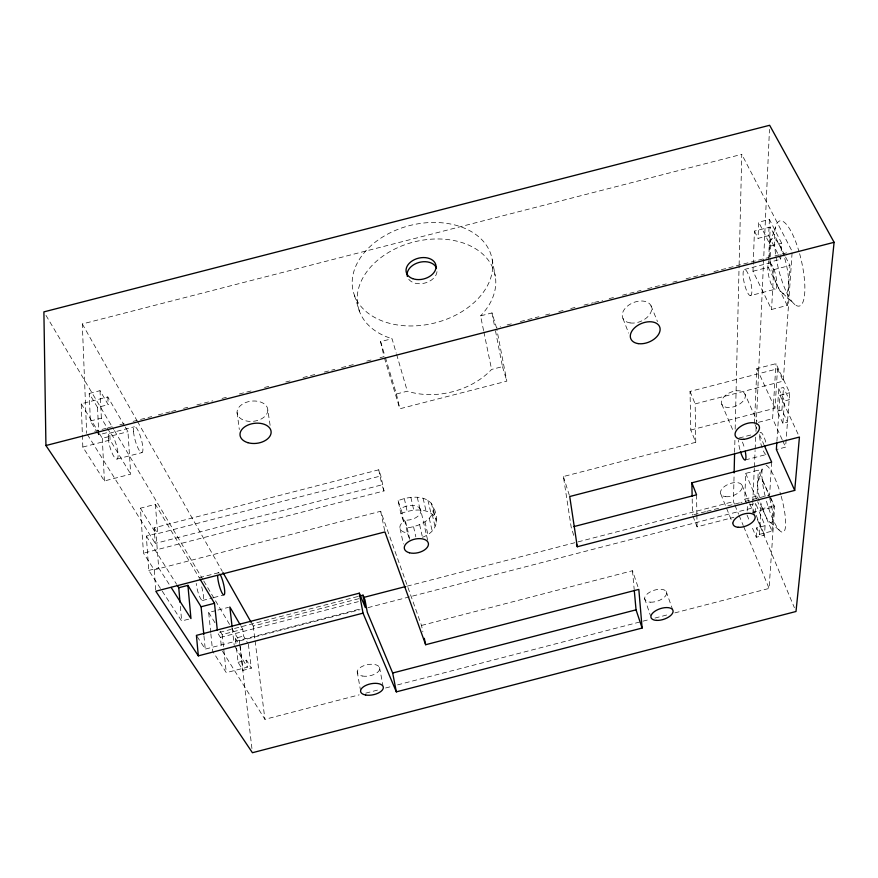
<?xml version="1.0" encoding="UTF-8"?>
<svg xmlns="http://www.w3.org/2000/svg" width="878" height="878" viewBox="0 0 878 878"><rect width="100%" height="100%" fill="white"/><g stroke="black" fill="none" stroke-linecap="round" stroke-linejoin="round"><path stroke-width="0.66" stroke-dasharray="4.39 3.29" d="M734.469 504.137L733.437 501.612L734.096 474.274M734.612 452.389L734.941 438.726M735.171 429.155L739.078 266.451M739.111 265.079L741.778 154.33L82.302 323.96L86.659 433.348M746.519 503.379L744.764 499.165L745.685 473.385L758.318 470.114L769.051 494.929M785.569 256.958L789.937 265.463L787.237 305.423L771.575 309.473L752.984 271.236L754.421 231.112L770.236 227.04L784.943 255.739M747.189 510.93L747.408 505.487L755.629 503.357L765.067 525.681L764.508 535.108L756.265 537.248L751.645 526.131M769.424 219.445L768.645 235.644L758.054 238.366L758.691 222.211L769.424 219.445L781.639 243.173L780.685 259.306L769.929 262.083L773.716 269.656L771.575 309.473M754.498 423.339L756.847 368.606L775.954 363.668L789.695 392.74L785.58 447.143L776.361 449.525M754.641 513.015L752.512 507.967L752.698 503.862M752.764 502.501L754.29 468.325M754.356 466.964L755.091 450.557M755.146 449.196L755.695 436.893M755.947 431.427L756.188 425.962M756.254 424.59L769.468 129.384M755.168 512.895L755.629 503.357M765.067 525.681L756.737 527.843L759.47 534.384L772.014 531.135L757.045 495.971L758.318 470.114M787.237 305.423L768.261 267.296L768.579 260.7M768.645 259.383L770.236 227.04M756.265 537.248L756.737 527.843M769.929 262.083L770.127 258.055M770.193 256.716L770.741 245.983L758.691 222.211M759.47 534.384L760.831 509.064L757.703 501.689M782.199 439.713L772.618 418.641L775.954 363.668M771.674 462.146L769.622 495.06L740.867 502.512M690.799 430.011L775.033 408.215L777.491 368.815L690.031 391.423L690.799 430.011L695.749 442.292L563.38 476.545L571.205 527.294L574.036 536.37M782.913 423.383L777.304 411.189L778.764 388.669L783.494 387.45L789.267 399.72L784.504 400.95L782.913 423.383L787.566 422.175L781.936 410.004L783.494 387.45M776.909 441.393L779.96 395.254L789.695 392.74M772.014 531.135L773.727 505.728L769.578 496.136M674.875 612.888L769.073 588.425L774.681 506.738L770.127 496.224M695.749 442.292L695.156 403.891L783.286 381.107L792.186 251.437L741.778 154.33M427.674 540.255L420.683 509.811A12.072 7.09 -12.6 0 1 405.109 520.149L407.194 527.843C418.29 526.504 434.764 520.116 433.337 506.54C426.862 494.062 409.115 496.224 398.085 500.669L400.895 513.553L403.606 521.609L401.915 523.003A12.16 7.046 -12.6 0 0 405.131 532.485L407.381 532.825L409.543 539.268M758.098 480.453L762.62 467.491A34.802 7.748 74.6 0 0 765.704 498.331M422.483 537.314C437.024 531.673 439.505 520.358 433.337 506.54M769.808 242.921L775.406 227.753M403.606 521.609L401.202 508.461A12.072 7.09 -12.6 0 1 420.661 509.734M400.895 513.553C411.958 509.152 429.759 506.815 436.355 519.271M483.591 330.611L480.562 315.882L491.987 312.93L496.487 327.67L500.46 326.649M155.713 589.895L154.232 569.844L143.498 553.173L140.403 508.197L155.384 504.323L199.185 577.691M384.015 490.934L381.908 484.843L155.296 543.427L154.111 527.854L378.747 469.807L380.854 475.942L384.015 490.934L143.498 553.173M188.638 619.177L181.647 620.987L148.766 570.437L146.33 536.118L156.043 533.604L158.677 567.879L170.42 586.306M154.111 527.854L157.656 533.637L380.854 475.942M148.766 570.437L158.677 567.879M154.232 569.844L380.679 511.27L421.506 625.454L422.889 631.875M777.304 411.189L781.936 410.004M758.383 422.329L772.618 418.641M218.589 572.719L197.232 578.251A11.469 2.458 75.8 0 0 196.628 578.503M739.078 438.023L751.019 434.939M202.401 600.519L212.476 597.907M213.738 597.578L223.802 594.977M745.312 459.94L766.593 454.442M210.72 632.489L208.679 612.471L216.614 610.419M217.942 610.067L228.521 607.335M357.73 596.546L217.601 632.851L220.389 637.395L221.475 647.525M251.909 623.665L253.248 626.047L359.365 598.544M407.118 586.175L733.437 501.612M220.049 631.084L222.178 634.575L242.778 629.241L243.59 636.056L247.706 643.091M744.764 499.165L757.045 495.971M220.389 637.395L358.356 601.639M693.818 514.706L705.583 511.654M706.889 511.314L721.266 507.594M727.796 505.893L739.561 502.842M235.941 643.563L235.326 638.207L243.59 636.056M197.144 636.528L205.243 649.116L360.057 608.992M231.693 628.033L239.376 640.962L360.035 609.683M367.992 607.631L752.512 507.967M760.831 509.064L773.727 505.728M692.972 516.22L697.055 526.855L733.887 517.307M752.314 512.532L774.681 506.738M238.092 662.33L246.466 660.157L251.295 668.213L243.008 670.364L238.092 662.33L236.094 644.902M210.852 633.817L212.619 651.169L226.294 672.658L247.311 667.214L246.466 660.157M421.506 625.454L632.489 570.722L638.394 588.15M222.463 651.213L264.926 719.334L359.124 694.871M365.753 693.148L380.35 689.362M385.651 687.979L392.29 686.256M397.591 684.884L641.708 621.503M643.036 621.152L649.676 619.429M654.977 618.057L668.246 614.611M89.205 393.465L100.026 390.677L108.192 404.648L97.524 407.403L89.205 393.465L90.368 420.99L95.998 430.187M125.28 427.048L127.968 431.68L130.712 474.164L104.394 480.957L82.828 447.056L81.226 403.792L107.785 396.944L124.61 425.896M380.042 357.697L384.026 356.666L380.591 341.63L392.038 338.688L396.241 353.132M90.368 420.99L101.365 418.158L109.662 431.987L110.09 440.021L130.712 474.164M770.741 245.983L781.639 243.173M94.615 431.296L106.567 428.212M107.895 427.871L113.207 426.499M119.847 424.787L126.487 423.075M133.116 421.363L151.707 416.578M158.347 414.866L170.288 411.782M171.616 411.442L176.928 410.07M183.568 408.358L190.208 406.646M196.848 404.934L212.772 400.829M222.068 398.425L228.708 396.713M239.321 393.981L251.273 390.897M264.552 387.472L269.864 386.101M285.789 381.996L292.429 380.284M303.053 377.551L314.993 374.467M324.289 372.074L334.913 369.331M341.553 367.619L356.15 363.854M366.774 361.11L373.413 359.398M507.089 324.937L513.729 323.225M520.358 321.524L538.916 316.738M545.545 315.026L552.174 313.314M558.803 311.602L564.115 310.241M570.744 308.529L577.373 306.817M584.002 305.116L593.287 302.723M594.615 302.372L602.571 300.331M609.2 298.619L615.829 296.907M622.458 295.195L641.017 290.409M647.657 288.697L666.215 283.912M672.844 282.211L679.473 280.499M686.102 278.787L704.672 274.002M713.957 271.609L768.316 257.594M774.945 255.882L789.531 252.129M96.701 431.339L98.808 434.786L109.662 431.987M109.377 433.227L134.433 426.763M744.555 269.436L769.435 263.016M99.499 433.699L102.309 438.298L127.968 431.68M752.984 271.236L768.261 267.296M82.828 447.056L110.09 440.021M773.716 269.656L789.937 265.463M117.07 459.029L142.038 452.587M750.35 295.634A13.433 3.26 76.9 0 0 748.945 275.966A13.433 3.26 76.9 0 0 743.161 275.988A13.433 3.26 76.9 0 0 750.35 295.634L775.153 289.235A13.433 3.523 77 0 0 774.023 269.502A13.433 3.523 77 0 0 767.811 269.634A13.433 3.523 77 0 0 775.153 289.235M385.343 357.346L396.417 394.002L407.315 391.193A67.035 49.442 -14 0 0 491.592 369.44L502.479 366.631L495.137 329.041M384.421 357.972L399.83 408.775L506.847 381.151L496.739 329.009M770.017 522.256L780.959 531.629M782.572 293.12L794.941 304.655M146.33 536.118L176.599 584.298M87.383 434.511L155.296 543.427M140.403 508.197L156.043 533.604M81.226 403.792L98.797 432.547M208.679 612.471L215.077 622.941M234.92 646.702L247.311 667.214M235.326 638.207L239.507 645.22M45.996 315.4L113.712 429.408M114.414 430.582L203.07 579.842M203.773 581.016L231.002 626.859M240.737 625.729L242.778 629.241M82.302 323.96L136.814 420.299M137.495 421.484L222.288 571.337M768.645 235.644L778.281 254.576M778.885 255.761L780.685 259.306M754.421 231.112L758.054 238.366M777.491 368.815L783.286 381.107M778.764 388.669L784.504 400.95M779.96 395.254L798.859 435.817M756.847 368.606L775.033 408.215M782.77 440.954L785.58 447.143M744.994 394.178A12.654 7.353 -23.2 0 1 730.013 407.491A12.654 7.353 -23.2 0 1 725.063 395.748A12.654 7.353 -23.2 0 1 744.994 394.178L756.99 421.122M755.047 424.59L757.264 429.594M759.481 434.599L763.915 444.619M721.76 404.198L733.317 431.219M745.685 473.385L757.176 500.449M756.21 515.364L764.508 535.108M757.286 519.326L794.403 607.708M742.02 485.271L749.219 502.414M749.735 503.643L754.356 514.662M747.035 515.013L749.592 521.192M690.031 391.423L695.156 403.891M734.985 505.388L738.596 514.201M739.111 515.452L743.249 525.516M743.765 526.778L769.073 588.425M651.015 305.764L657.49 321.589M720.827 494.105L732.757 523.551M622.952 318.473L628.637 333.124M666.204 591.498L672.658 609.749M644.671 598.62L650.477 615.687M398.085 500.669L400.807 508.779M563.38 476.545L569.328 495.269M354.383 295.173L359.398 311.196A70.328 50.123 -14 0 0 392.038 338.699M502.479 366.631L506.847 381.151M380.591 341.63L384.948 356.04M359.398 311.196L358.015 306.477A70.328 50.123 -14 0 1 413.593 242.043A70.328 50.123 -14 0 1 494.138 271.412L495.291 276.197A70.328 50.123 -14 0 1 480.562 315.882M396.626 354.438L407.315 391.193M433.6 510.403L436.607 523.123M431.405 503.061L434.423 515.825M432.206 514.409L435.192 527.107M427.915 500.24L430.911 513.026M429.254 518.283L432.206 530.96M423.097 498.265L426.082 511.073M396.417 394.002L399.83 408.775M424.952 521.762L427.871 534.439M417.28 497.277L420.222 510.118M419.607 524.638L422.197 536.052M410.871 497.365L413.768 510.228M413.549 526.701L415.821 536.853M404.319 498.517L407.172 511.402M407.194 527.843L409.697 539.279M404.582 520.072L407.381 532.825M400.083 528.655L403.375 543.965M378.747 469.807L381.908 484.843M483.877 331.95L491.592 369.44M380.679 511.27L384.674 530.641M491.987 312.93L494.874 327.692M379.526 667.434L382.874 685.169M492.218 259.69A71.327 50.298 -14 0 1 394.804 324.509A71.327 50.298 -14 0 1 380.317 238.476A71.327 50.298 -14 0 1 492.218 259.69L495.291 276.197M357.203 671.692L360.353 689.504M267.823 410.081A15.442 10.13 -6.8 0 1 244.885 420.584A15.442 10.13 -6.8 0 1 244.633 402.98A15.442 10.13 -6.8 0 1 267.823 410.081L270.161 425.632M237.082 412.528L239.31 429.496M253.248 626.047L254.938 639.557M255.114 640.918L264.926 719.334M248.386 644.265L251.295 668.213M240.21 646.384L243.008 670.364M239.376 640.962L239.694 643.651M239.848 645.001L251.953 748.682M232.264 628.275L234.228 645.56M222.178 634.575L226.294 672.658M203.948 635.881L205.243 649.116M632.489 570.722L634.201 589.599M180.374 606.358L181.647 620.987M155.384 504.323L157.656 533.637M107.785 396.944L108.192 404.648M100.026 390.677L101.365 418.158M102.309 438.298L104.394 480.957M97.524 407.403L98.808 434.786M692.193 498.923L692.512 515.035M696.561 494.819L696.847 513.509M696.869 514.837L697.055 526.855M437.003 271.664A15.189 10.712 -14 0 1 424.831 283.067A15.189 10.712 -14 0 1 408.533 278.995M769.699 498.441A22.619 4.884 74.6 0 1 771.477 522.465A22.619 4.884 74.6 0 1 760.82 502.951M759.393 497.343A22.619 4.884 74.6 0 1 759.558 478.894A22.619 4.884 74.6 0 1 769.369 497.288M784.745 258.45A28.381 7.617 77.2 0 1 784.976 294.031A28.381 7.617 77.2 0 1 769.995 259.998M769.644 257.265A28.381 7.617 77.2 0 1 772.914 238.596A28.381 7.617 77.2 0 1 784.021 256.124M781.168 496.213A34.802 7.748 74.6 0 1 782.956 532.145A34.802 7.748 74.6 0 1 766.033 499.56M766.132 465.241A34.802 7.748 74.6 0 1 780.805 494.94M799.617 253.687A43.68 12.083 77.2 0 1 798.936 306.126A43.68 12.083 77.2 0 1 775.987 256.661M775.592 254.016A43.68 12.083 77.2 0 1 780.312 220.806A43.68 12.083 77.2 0 1 798.903 251.218M765.901 454.464A11.436 2.59 75.1 0 1 763.092 450.315M762.115 447.857A11.436 2.59 75.1 0 1 760.238 432.591A11.436 2.59 75.1 0 1 766.22 443.774M739.902 449.602A11.436 2.404 75.2 0 1 738.486 440.317M742.415 442.073A11.436 2.404 75.2 0 1 744.774 449.316M201.666 586.877A11.469 2.458 75.8 0 1 202.006 600.365A11.469 2.458 75.8 0 1 196.222 583.431M218.04 572.961A11.469 2.272 75.8 0 1 219.313 573.235M725.755 496.696A11.491 6.157 -21.3 0 0 742.338 486.862A11.491 6.157 -21.3 0 0 726.128 485.391A11.491 6.157 -21.3 0 0 725.755 496.696M630.064 322.906A15.409 10.086 -22.9 0 0 651.663 308.332A15.409 10.086 -22.9 0 0 629.109 304.864A15.409 10.086 -22.9 0 0 630.064 322.906M650.433 602.176A11.425 5.674 -18.2 0 0 666.654 592.913A11.425 5.674 -18.2 0 0 649.896 592.09A11.425 5.674 -18.2 0 0 650.433 602.176M362.296 676.016A11.447 5.696 -11.3 0 0 379.746 668.904A11.447 5.696 -11.3 0 0 363.404 665.853A11.447 5.696 -11.3 0 0 362.296 676.016M108.323 438.177A13.477 3.347 74 0 0 116.159 459.018A13.477 3.347 74 0 0 115.095 441.239A13.477 3.347 74 0 0 108.323 438.177M133.544 431.68A13.477 3.084 74.2 0 0 141.193 452.554A13.477 3.084 74.2 0 0 139.876 434.84A13.477 3.084 74.2 0 0 133.544 431.68"/><path stroke-width="1.32" d="M734.129 472.902L734.579 453.761M776.81 442.742L776.361 449.525L794.711 490.407L577.285 546.753L576.473 544.162M794.711 490.407L799.43 437.046L569.723 496.52L577.285 546.753M834.1 242.306L795.995 611.494L252.425 752.72L45.93 445.53L43.9 311.877L769.644 125.28L834.1 242.306L45.93 445.53M177.312 585.45L178.761 587.744L187.914 585.374L201.095 606.775L203.817 634.564M201.095 606.775L214.484 603.307L217.316 630.174M692.138 496.246L691.864 482.812L771.674 462.146L764.464 445.87M573.839 526.602L696.561 494.819L691.864 482.812M359.058 596.206L363.02 595.174L365.347 607.62L359.311 593.177L196.409 635.376L198.329 655.844L363.02 613.151L396.351 691.864L642.114 628.044L638.822 589.401L425.665 644.715L384.937 531.936L155.812 591.223L198.329 655.844M363.349 597.512L405.79 586.515M363.02 595.174L364.985 599.926L367.311 612.328L392.675 673.009L636.045 609.837L634.322 590.949M171.155 587.459L190.965 618.573L187.914 585.374M199.877 578.854L214.484 603.307M240.056 624.554L229.849 606.983L232.11 626.936M222.968 572.522L251.229 622.469M636.045 609.837L642.114 628.044M424.283 638.295L425.665 644.715M392.675 673.009L396.351 691.864M359.311 593.177L363.02 613.151M178.761 587.744L180.023 602.374M407.337 276.438A15.189 10.712 -14 0 1 418.674 262.544A15.189 10.712 -14 0 1 436.465 267.977M745.213 451.248A11.436 2.404 75.2 0 1 745.038 460.05A11.436 2.404 75.2 0 1 740.439 451.49M220.158 574.464A11.469 2.272 75.8 0 1 224.669 590.642A11.469 2.272 75.8 0 1 221.585 592.035A11.469 2.272 75.8 0 1 217.601 575.617M409.433 552.789A12.303 6.98 -12.7 0 0 428.42 544.722A12.303 6.98 -12.7 0 0 411.233 540.277A12.303 6.98 -12.7 0 0 409.433 552.789M743.754 439.307A12.907 7.233 -22.8 0 0 759.163 426.028A12.907 7.233 -22.8 0 0 738.892 427.751A12.907 7.233 -22.8 0 0 743.754 439.307M738.211 527.283A11.699 6.036 -21 0 0 755.168 517.46A11.699 6.036 -21 0 0 738.749 516.154A11.699 6.036 -21 0 0 738.211 527.283M247.881 442.677A15.639 10.064 -7.1 0 0 271.137 432.119A15.639 10.064 -7.1 0 0 247.673 425.182A15.639 10.064 -7.1 0 0 247.881 442.677M638.163 343.616A15.617 10.02 -22.6 0 0 660.124 329.009A15.617 10.02 -22.6 0 0 637.34 325.661A15.617 10.02 -22.6 0 0 638.163 343.616M365.687 695.014A11.568 5.619 -11.4 0 0 383.324 687.88A11.568 5.619 -11.4 0 0 366.85 684.972A11.568 5.619 -11.4 0 0 365.687 695.014M656.678 620.395A11.546 5.597 -18.1 0 0 673.108 611.143A11.546 5.597 -18.1 0 0 656.217 610.429A11.546 5.597 -18.1 0 0 656.678 620.395M412.638 278.622A15.244 10.712 -14 0 0 436.026 267.527A15.244 10.712 -14 0 0 414.471 259.614A15.244 10.712 -14 0 0 412.638 278.622"/></g></svg>
